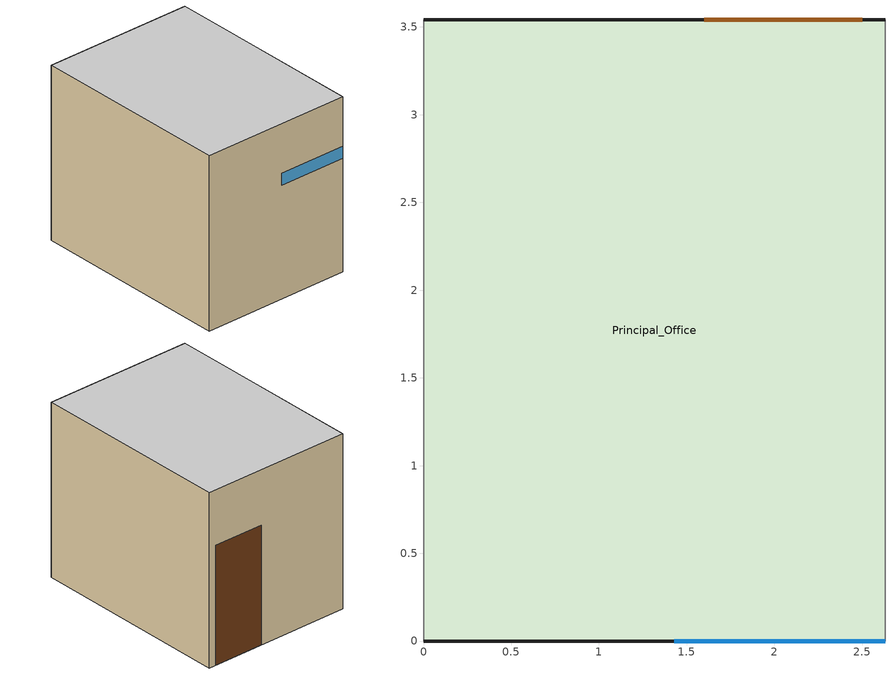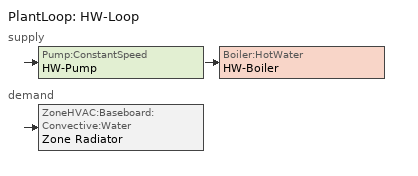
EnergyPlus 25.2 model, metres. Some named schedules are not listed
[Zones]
Principal_Office
 floor ground (Floor_Construction): 0,0 0,3.54 2.63,3.54 2.63,0 z0
 wall outside (Ext_Wall): 0,0 2.63,0 z0:3
 wall outside (Int_Wall): 2.63,3.54 0,3.54 z0:3
 wall adiabatic (Int_Wall): 2.63,0 2.63,3.54 / 0,3.54 0,0 z0:3
 window (WindowConst_OldSingle): 1.43,0 2.63,0 z1.95:2.15
 door (DoorConst_Wood): 2.5,3.54 1.6,3.54 z0:2.05
 ceiling adiabatic (Roof_Construction): 0,0 0,3.54 2.63,3.54 2.63,0 z3
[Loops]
PlantLoop 'HW-Loop'
 supply: Pump:ConstantSpeed 'HW-Pump' > Boiler:HotWater 'HW-Boiler'
 demand: ZoneHVAC:Baseboard:Convective:Water 'Zone Radiator'
[Building]
Principal: North Axis {deg}=0; Terrain=City; Loads Convergence Tolerance Value {W}=0.05; Temperature Convergence Tolerance Value {deltaC}=0.05; Solar Distribution=FullExterior; Maximum Number of Warmup Days=30; Minimum Number of Warmup Days=6
[Site:Location]
Kalamata_Greece: Latitude {deg}=37.02; Longitude {deg}=22.11; Time Zone {hr}=2; Elevation {m}=8
[SizingPeriod:DesignDay] Dry-Bulb Temperature Range Modifier Type=DefaultMultipliers; Barometric Pressure {Pa}=101325; Wind Speed {m/s}=3; Wind Direction {deg}=0; Rain Indicator=No; Snow Indicator=No; Daylight Saving Time Indicator=No; Solar Model Indicator=ASHRAEClearSky
Name | Month | Day of Month | Day Type | Maximum Dry-Bulb Temperature {C} | Daily Dry-Bulb Temperature Range {C} | Humidity Condition Type | Wetbulb or DewPoint at Maximum Dry-Bulb {C} | Sky Clearness
KalamataSummerDesignDay | 6 | 10 | SummerDesignDay | 33.2 | 11 | Wetbulb | 23 | 1
KalamataWinterDesignDay | 1 | 21 | WinterDesignDay | 1.2 | 0 | WetBulb | -1.5 | 0.9
[Material]
Ext_Plaster: Rough, 0.02, 0.87, 1800, 840
Hollow_Clay_Brick: MediumRough, 0.22, 0.4, 900, 840
Int_Plaster_1: Smooth, 0.018, 0.8, 1700, 840
Int_Brick: MediumRough, 0.11, 0.5, 1700, 840
Roof_RC_Slab_180mm: MediumRough, 0.18, 1.75, 2400, 900
Int_Plaster: Smooth, 0.018, 0.8, 1600, 840
Floor_Tile_10mm: Smooth, 0.01, 1, 2000, 800
Floor_Screed_50mm: MediumSmooth, 0.05, 1.4, 2000, 900
Floor_Concrete_120mm: MediumRough, 0.12, 1.75, 2300, 900
[Material:NoMass]
Door_Wood: Roughness=MediumSmooth; Thermal Resistance {m2-K/W}  (R=1/2.8)=0.357; Thermal Absorptance=0.9; Solar Absorptance=0.7; Visible Absorptance=0.7
[WindowMaterial:SimpleGlazingSystem]
Window_OldSingle: U-Factor {W/m2-K}  (Uw)=6; Solar Heat Gain Coefficient (g-value)=0.85; Visible Transmittance=0.88
[Construction]
WindowConst_OldSingle: Window_OldSingle
Ext_Wall: Ext_Plaster, Hollow_Clay_Brick, Int_Plaster_1
Int_Wall: Int_Plaster, Int_Brick, Int_Plaster
Roof_Construction: Roof_RC_Slab_180mm, Int_Plaster
Floor_Construction: Floor_Tile_10mm, Floor_Screed_50mm, Floor_Concrete_120mm
DoorConst_Wood: Door_Wood
[Sizing:Zone]
Principal_Office: Zone Cooling Design Supply Air Temperature Input Method=SupplyAirTemperature; Cooling Design Supply Air Temperature {C}=14; Zone Heating Design Supply Air Temperature Input Method=SupplyAirTemperature; Heating Design Supply Air Temperature {C}=40; Zone Cooling Design Supply Air Humidity Ratio {kgWater/kgDryAir}=0.009; Zone Heating Design Supply Air Humidity Ratio {kgWater/kgDryAir}=0.004
[Sizing:Plant]
HW-Loop: Heating, 82, 11
[Zone]
Principal_Office: 0, 0, 0, 0, 1, 1, 3
[People]
Room2 People: Zone or ZoneList Name  (change to your zone name)=Principal_Office; Number of People Schedule=OCCUPY-ROOM2; Number of People Calculation Method=People; Number of People (when schedule = 1.0)=1; Fraction Radiant (example)=0.3; Activity Level Schedule=ActSchd; Carbon Dioxide Generation Rate {m3/s-W}=3.82E-8; Enable ASHRAE 55 Comfort Warnings=Yes; Mean Radiant Temperature Calculation Type=EnclosureAveraged; Clothing Insulation Calculation Methodype=ClothingInsulationSchedule
[Lights]
Principal_Office Lights: Zone or ZoneList=Principal_Office; Schedule=LIGHTS-2; Design Level Calculation Method=Watts/Area; Watts per Zone Floor Area {W/m2}=10; Return Air Fraction=0; Fraction Radiant=0.6; Fraction Visible=0.2; Fraction Replaceable=1
[ElectricEquipment]
PC_Principal1: Zone or ZoneList=Principal_Office; Schedule=EQUIP-1; Design Level Calculation Method=EquipmentLevel; Design Level {W}  (typical desktop+monitor)=150; Fraction Latent=0; Fraction Radiant=0.2; Fraction Lost=0
[ZoneInfiltration:DesignFlowRate]
Infiltration Principal_Office: Zone or ZoneList=Principal_Office; Schedule=INFIL-SCH; Design Flow Rate Calculation Method=AirChanges/Hour; Air Changes per Hour {1/hr}=0.6; Constant Term Coefficient=0.606; Temperature Term Coefficient=0.03636; Velocity Term Coefficient=0.1177; Velocity Squared Term Coefficient=0
[ZoneVentilation:DesignFlowRate]
Vent_Principal_Office: Zone=Principal_Office; Schedule=Vent-Sch2; Design Flow Rate Calculation Method=Flow/Person; Flow Rate per Person {m3/s-person}  (10 L/s-person)=0.01; Ventilation Air Fan Pressure Rise {Pa}  (0 = no fan power)=0; Ventilation Air Fan Total Efficiency=0
[ZoneControl:Thermostat]
Principal_Office Thermostat: Principal_Office, Zone Control Type Sched1, ThermostatSetpoint:SingleHeating, HtgSP-Control
[ThermostatSetpoint:SingleHeating]
HtgSP-Control: Setpoint Temperature Schedule=Htg-SetP-Sch
[ZoneHVAC:Baseboard:Convective:Water]
Zone Radiator: Availability Schedule=Heat-Avail; Heating Design Capacity Method=HeatingDesignCapacity; Heating Design Capacity {W}=1000; U-Factor Times Area Value {W/K}=800; Maximum Water Flow Rate {m3/s}=0.0001; Convergence Tolerance=0.001
[PlantEquipmentOperationSchemes]
HW-Loop-Operation: Control Scheme 1=HW-Heating-Operation; Control Scheme 1 Schedule=HW-Heating-Schedule
[PlantEquipmentOperation:HeatingLoad]
HW-Heating-Operation: 0, 1e9, HW-Boiler-EquipmentList
[PlantEquipmentList]
HW-Boiler-EquipmentList: Boiler:HotWater, HW-Boiler
[PlantLoop]
Plant Loop=HW-Loop; Fluid Type=Water; Plant Equipment Operation Scheme List=HW-Loop-Operation; Loop Temperature Setpoint Schedule=HW-SupplyOutlet; Maximum Loop Temperature {C}=70; Minimum Loop Temperature {C}=10; Maximum Loop Flow Rate {m3/s}=0.0001; Minimum Loop Flow Rate {m3/s}=0; Plant Loop Volume {m3}=0.01; Load Distribution Scheme=Optimal
[Pump:ConstantSpeed]
HW-Pump: Rated Flow Rate {m3/s} (Hard-sized)=0.0001; Rated Pump Head {Pa}=2000; Rated Power Consumption {W} (Hard-sized)=20; Motor Efficiency=0.85; Fraction of Motor Inefficiencies to Fluid Stream=0.15; Pump Control Type=INTERMITTENT
[SetpointManager:Scheduled]
HW-Loop-SetpointManager: Temperature, HW-Setpoint-Schedule, HW-SupplyOutlet
[Boiler:HotWater]
HW-Boiler: Fuel Type=Diesel; Nominal Capacity {W} (Hard-sized)=1000; Nominal Thermal Efficiency=0.65; Efficiency Curve Temperature Evaluation Variable=LeavingBoiler; Design Water Flow Rate {m3/s} (Hard-sized)=0.0001; Minimum Part Load Ratio=0.1; Maximum Part Load Ratio=1.1; Optimum Part Load Ratio=0.9; Water Outlet Upper Temperature Limit {C}=65; Boiler Flow Mode=ConstantFlow; On Cycle Parasitic Electric Load {W}=5; Sizing Factor=1
[Zone equipment]
Principal_Office: Zone Radiator
[Schedule:Compact]
OCCUPY-ROOM2: Fraction, Through: 12/31, For: Weekdays, Until: 08:00, 0, Until: 14:00, 1, Until: 24:00, 0, For: Weekends Holiday SummerDesignDay WinterDesignDay CustomDay1 CustomDay2, Until: 24:00, 0
LIGHTS-2: On/Off, Through: 12/31, For: WeekDays, Until: 08:00, 0, Until: 14:00, 1, Until: 24:00, 0, For: Weekends Holiday SummerDesignDay WinterDesignDay CustomDay1 CustomDay2, Until: 24:00, 0
EQUIP-1: Fraction, Through: 12/31, For: WeekDays, Until: 10:00, 0, Until: 12:00, 1, Until: 24:00, 0, For: Weekends Holiday SummerDesignDay WinterDesignDay CustomDay1 CustomDay2, Until: 24:00, 0
INFIL-SCH; HW-Heating-Schedule: Fraction, Through: 12/31, For: AllDays, Until: 24:00, 1
Vent-Sch2: Fraction, Through: 12/31, For: Weekdays, Until: 08:00, 0, Until: 08:10, 1, Until: 10:00, 0, Until: 10:10, 1, Until: 12:00, 0, Until: 12:10, 1, Until: 24:00, 0, For: Weekends Holiday SummerDesignDay WinterDesignDay CustomDay1 CustomDay2, Until: 24:00, 0
ActSchd: Any Number, Through: 12/31, For: Weekdays, Until: 09:00, 0, Until: 14:00, 117.24, Until: 24:00, 0, For: Weekends Holiday SummerDesignDay WinterDesignDay CustomDay1 CustomDay2, Until: 24:00, 0
Heat-Avail: Fraction, Through: 12/31, For: Weekdays, Until: 08:10, 0, Until: 09:00, 1, Until: 09:10, 0, Until: 10:00, 1, Until: 24:00, 0, For: Weekends Holiday SummerDesignDay WinterDesignDay CRstomDay1 CRstomDay2, Until: 24:00, 0
Zone Control Type Sched1: Control Type, Through: 12/31, For: Weekdays, Until: 08:00, 0, Until: 13:00, 1, Until: 24:00, 0, For: WinterDesignDay SummerDesignDay, Until: 24:00, 1, For: Weekends Holiday CRstomDay1 CRstomDay2, Until: 24:00, 0
Htg-SetP-Sch: Temperature, Through: 12/31, For: WeekDays, Until: 08:00, 16, Until: 13:00, 17, Until: 24:00, 16, For: WeekEnds Holiday SummerDesignDay WinterDesignDay CRstomDay1 CRstomDay2, Until: 24:00, 16
HW-Setpoint-Schedule: Temperature, Through: 12/31, For: AllDays, Until: 24:00, 60
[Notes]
Location:                Kalamata, Greece
Run Period (Weather File): Full Annual Simulation, Kalamata
Floor Area:              59.3 m2
Number of Stories:       1
Official single-day holidays
Christmas break: Dec 24 – Jan 6
Split into two periods to avoid year boundary issues
Easter holidays: Apr 10 – Apr 23
Summer break: Jun 16 – Sep 10
